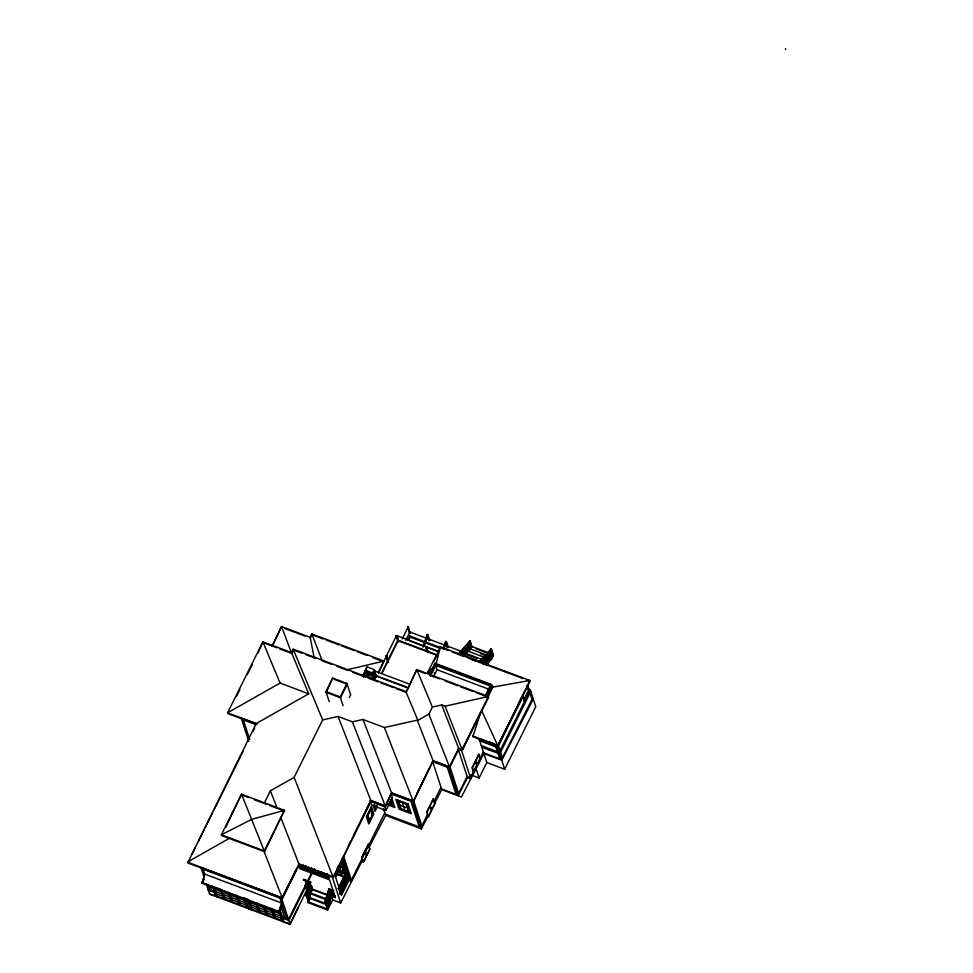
<?xml version="1.0" encoding="UTF-8"?>
<svg xmlns="http://www.w3.org/2000/svg" width="973" height="973" viewBox="0 0 973 973"><rect width="100%" height="100%" fill="white"/><g stroke="black" fill="none" stroke-linecap="round" stroke-linejoin="round"><path stroke-width="1.46" d="M436.001 664.145L440.453 646.838L529.859 680.455L530.127 681.282L497.896 746.121L472.866 736.707L480.917 711.579L461.591 750.475L458.259 749.222L467.478 777.597L458.101 795.732L448.662 766.712M309.852 882.462L303.418 880.006L303.734 879.373L310.679 882.219L306.24 895.768L305.644 895.537L309.682 882.365M305.644 895.537L309.84 882.049M306.227 895.124L308.38 901.156L306.446 895.209M306.677 893.652L308.94 900.025L306.896 893.737M307.127 892.192L309.499 898.906L307.346 892.265M307.577 890.721L309.73 896.753L307.796 890.806M310.399 895.415L308.246 889.334M308.55 887.51L310.849 894.503M308.915 886.318L311.08 892.35L309.146 886.403M311.737 891.013L309.596 884.944M306.24 895.768L310.594 881.952M328.983 889.444L329.579 889.675L325.541 902.871L324.714 902.713L329.069 888.896L333.544 890.575L333.24 891.195M324.714 902.713L329.069 888.896M325.31 902.932L329.348 889.76M423.34 645.95L427.305 634.384L429.689 640.125L428.813 640.465L427.183 635.43L427.779 635.649L424.143 646.084M423.121 647.227L427.183 635.43M423.936 646.181L427.694 635.381L427.098 635.162M443.141 648.626L445.512 641.9L446.388 641.56L448.176 647.069L447.3 647.41L445.658 642.375L446.254 642.606L443.883 648.942M443.287 648.723L445.658 642.375M443.737 648.857L446.169 642.326L445.573 642.107M203.065 869.181L204.658 874.082L202.104 883.289L278.996 912.212L282.352 905.449M495.488 745.78L479.263 740.015L479.798 738.835L494.564 744.381M495.902 744.892L495.427 746.279M206.215 883.679L209.596 894.09L290.063 924.35L306.726 890.149L305.558 886.537L312.953 871.674M298.188 907.322L289.99 924.107L283.873 921.808M309.463 882.012L312.199 890.1L309.463 882.012L311.032 887.388M236.536 696.194L239.869 689.504M247.178 674.775L252.506 664.06M257.833 653.345L262.892 641.815L291.499 652.579L308.709 693.822L256.227 723.547L187.631 862.929L282.413 898.565L299.21 864.766L280.82 817.539M271.698 646.364L281.538 626.563L310.156 637.315L310.423 638.13L311.834 633.934L383.97 661.068L378.558 673.292M273.279 644.54L281.538 626.563L291.681 653.418L279.506 648.784M191.681 854.768L195.062 847.982M198.431 841.195L203.831 830.322M205.181 827.609L212.613 812.662M213.963 809.95L242.995 751.533M253.126 731.161L254.476 728.436M264.34 802.968L270.385 790.806L294.114 777.366L322.671 719.911L293.189 649.198L291.766 653.394L293.189 649.198L405.85 691.56L417.867 720.373L428.862 714.146L432.389 707.055L416.76 669.594L406.118 692.387L396.254 688.677M225.675 827.464L241.535 794.199L284.444 810.339L264.559 851.716L221.637 835.576L221.37 834.749L241.535 794.199L264.559 851.716M203.844 878.424L201.837 882.475L278.728 911.397L278.996 912.212M202.104 883.289L204.111 879.239M208.842 887.498L208.003 889.188L214.109 891.487M329.215 701.667L325.931 691.572L332.644 678.047L346.947 683.423L350.669 694.856L349.319 697.556M326.867 691.025L332.644 678.047M343.08 705.717L340.234 696.948L346.947 683.423M347.215 684.25L340.501 697.763L326.198 692.387M362.82 675.493L367.089 666.919L374.24 669.606L374.228 670.981M363.087 676.308L367.089 666.919M363.367 677.244L366.602 670.75L372.562 672.988L374.508 678.972L368.548 676.734L366.602 670.75M364.279 676.758L366.87 671.565L372.829 673.803L373.948 671.552M365.507 677.232L367.441 673.328L372.805 675.347M366.505 677.013L367.794 674.411L373.158 676.43M372.562 672.988L374.24 669.606M373.766 671.005L374.641 670.665L376.223 676.94L373.766 671.005L374.641 670.665M373.681 675.007L374.52 673.316M374.033 676.089L374.873 674.411M374.508 678.972L375.627 676.721M385.904 656.264L386.78 655.924L388.361 662.212L385.904 656.264L386.78 655.924M396.12 635.722L396.996 635.381L398.577 641.657L396.12 635.722L398.577 641.657M378.29 672.465L396.352 635.807L398.03 640.976L381.854 673.535M382.194 671.771L397.945 640.088M387.765 661.993L388.641 661.652M397.981 641.438L398.261 640.866L437.68 655.559M407.59 627.463L408.465 627.123L410.047 633.399L407.59 627.463L408.465 627.123M402.214 638.981L407.882 627.573L409.572 632.742L405.79 640.343M409.451 633.18L410.326 632.839M407.796 640.039L409.815 635.989L447.799 650.317M408.514 640.514L410.192 637.133L409.815 635.989M295.865 870.385L281.756 898.772L201.277 868.512M329.494 876.527L329.202 877.293L299.392 866.092L299.696 865.325L329.531 876.624M300.146 864.912L299.173 866.882L298.553 864.985M305.558 886.537L335.369 897.751L329.555 879.86L299.745 868.658L299.307 867.296L300.645 864.596M282.085 904.635L278.728 911.397L281.562 903.005L204.658 874.082M304.014 867.49L303.162 864.9M306.617 868.463L305.777 865.885M303.515 880.273L303.734 879.373M309.45 869.534L308.611 866.943M305.315 880.2L307.006 885.88M427.901 634.615L427.025 634.955M306.726 880.735L308.429 886.415M312.382 870.385L311.542 867.807M312.26 889.091L311.895 887.972L305.218 885.552L305.522 884.773L312.236 887.303L312.26 889.091L312.065 887.327L305.558 884.883M311.992 872.136L288.47 919.449L282.365 917.15M305.619 886.744L288.823 920.543L282.717 918.244M425.627 646.814L426.502 646.473L428.084 652.749L425.627 646.814L426.223 647.045M428.813 640.465L429.689 640.125M315.106 871.662L314.376 868.865M406.75 691.085L416.76 669.594L488.3 696.498L488.568 697.313L462.248 750.256L458.915 749.003L441.766 704.951L432.389 707.055M309.621 886.865L308.04 881.477L309.84 886.95M311.737 887.996L312.065 887.327M319.582 873.34L318.743 870.762M307.614 901.618L309.292 898.237L328.971 905.632L327.293 909.013L327.621 910.035L307.954 902.64L307.614 901.618L327.293 909.013M308.575 901.375L309.84 898.833M322.185 874.326L321.345 871.735M325.018 875.384L324.179 872.805M434.019 661.105L437.364 654.379M327.974 876.211L327.135 873.62M429.531 674.119L434.931 663.258L490.964 684.323L491.401 685.685L486.001 696.546M429.835 674.338L435.053 663.829L492.277 685.345L492.861 687.108L462.248 750.256M446.388 641.56L445.512 641.9M429.969 675.481L435.369 664.608L491.401 685.685M430.419 676.004L435.685 665.398L490.526 686.026L485.259 696.632M337.144 868.293L338.495 865.569M348.857 844.917L350.207 842.204M353.576 835.406L369.789 802.798M447.3 647.41L448.176 647.069M299.21 864.766L333.192 877.549L371.114 801.229L338.069 716.456L322.671 719.911M433.265 676.807L435.345 673.292L434.153 672.842M435.345 673.292L437.108 669.752L435.685 665.398M343.36 859.791L335.247 876.126L334.384 873.462M329.069 889.894L329.385 889.261M343.797 861.154L335.685 877.488L341.499 895.379L349.611 879.045L336.5 874.107M330.796 889.784L332.498 895.464M331.902 890.952L332.219 890.319M332.231 890.83L333.909 895.999L332 890.745M330.723 895.136L331.015 894.369L335.332 895.987L335.004 896.644M329.506 889.444L331.246 896.206L331.246 894.54L335.357 896.084M331.051 896.133L331.379 895.476M329.859 899.417L328.144 893.555M330.419 898.286L328.594 892.083M330.978 897.167L329.044 890.611M329.981 900.22L331.671 896.838L311.992 889.444L310.314 892.825L329.981 900.22L328.971 905.632M376.94 805.705L375.773 808.162L374.909 805.522M328.509 903.82L326.794 897.945M329.628 901.557L327.475 894.929M376.977 806.082L375.627 808.794L374.24 804.513M329.288 902.774L327.244 896.486M376.952 807.505L375.055 811.312L373.073 805.194M327.159 908.21L325.444 902.348M327.719 907.091L325.894 900.889M328.278 905.96L326.344 899.417M338.19 888.617L346.218 872.015L346.887 872.27L338.859 888.872L346.887 872.27M327.621 910.035L332.657 899.903L331.671 896.838M346.218 872.015L339.613 886.829M340.051 885.406L341.73 890.587M344.041 877.391L345.719 882.56M345.999 873.353L346.497 872.355M347.945 877.439L339.832 893.773L340.574 894.138L339.869 893.883L347.945 877.439L348.662 877.707L340.574 894.138M340.404 893.25L339.139 889.383M341.061 891.913L339.492 886.537L341.292 891.998M342.399 889.249L340.818 883.861L342.618 889.322M343.055 887.911L341.487 882.523L343.287 887.984M343.724 886.573L342.143 881.185L343.943 886.646M344.393 885.235L342.812 879.847L344.612 885.308M345.05 883.898L343.481 878.51L345.281 883.971M346.388 881.222L344.807 875.834L346.607 881.295M347.045 879.884L345.476 874.496L347.276 879.969M346.096 873.146L347.775 878.315M421.844 825.895L413.513 800.244L412.674 801.934L391.207 793.859L384.773 806.812L370.458 801.436M371.114 801.229L385.43 806.605L391.596 792.837L362.941 719.461L352.372 721.832L338.069 716.456M466.675 654.695L465.094 648.419L467.089 652.932M462.589 654.16L465.118 649.1L466.797 654.27M465.69 648.638L464.814 648.979M469.995 641.973L471.224 646.875L472.1 647.252L469.923 640.745L458.259 654.136M384.822 812.844L350.523 881.842L342.605 857.481M385.965 810.485L384.42 805.729L370.105 800.353L371.662 805.109L385.965 810.485L392.399 797.532L391.207 793.859M458.855 654.355L470.518 640.964M332.657 899.903L340.708 902.92L362.479 860.205M468.633 651.01C472.452 648.006 465.021 637.619 469.606 648.687L491.207 656.824L491.56 657.906L488.884 656.897M416.809 793.591L432.024 762.99M391.864 793.652L413.318 801.728L433.07 760.631L417.271 720.154L384.408 727.524L362.941 719.461M486.257 665.252L491.864 658.818L493.542 655.437L491.389 648.821L479.13 661.993M479.725 662.212L491.389 648.821M486.026 663.659L487.145 661.409L465.69 653.333L464.012 656.714L463.647 655.632L483.776 663.197M464.243 648.456L466.043 654.428L467.721 651.046L489.176 659.11L487.497 662.491L487.145 661.409M491.207 656.824L489.528 660.205L489.176 659.11M491.56 657.906L492.97 655.097L490.793 648.59M484.895 696.546L490.964 684.323M433.338 761.445L449.672 767.6L458.915 749.003M427.439 814.632L421.005 827.585L385.235 814.133M434.165 801.107L441.024 787.315M487.059 695.853L492.277 685.345M487.254 697.033L492.593 686.293M483.338 751.849L470.458 777.755L467.125 776.503L457.882 795.087L441.547 788.945M470.725 774.849L479.105 777.999L486.804 762.516L479.397 739.723M517.782 705.534L497.349 746.656L504.683 769.242L486.804 762.516M518.378 704.33L522.817 695.403L524.678 701.119L523.79 700.779M479.263 740.015L497.349 746.656L503.455 734.737M504.294 733.046L508.502 724.593M521.917 696.875L517.709 705.328M523.085 696.218L497.617 747.471L479.725 740.745M524.24 698.967L528.789 689.808M499.21 752.372L530.273 689.845L527.427 688.775M530.808 691.487L499.733 754.002L481.854 747.276M531.988 699.38L501.545 759.572L483.666 752.847M533.046 698.371L532.207 700.061L529.969 693.165M504.683 769.242L535.758 706.714L530.273 689.845M527.123 686.233L529.117 690.745L527.998 685.892M311.895 887.972L312.236 887.303M501.752 760.217L533.277 699.101M369.302 847.009L385.649 815.423L383.471 808.709M385.649 815.423L421.418 828.874L427.962 816.238M434.785 803.053L441.754 789.59L432.681 761.664L449.015 767.806L458.648 748.188L461.98 749.441L445.099 706.203L441.766 704.951M458.368 654.464L470.348 641.852L458.964 654.683M461.98 655.632L460.922 651.861L462.321 655.571M461.603 651.095L463.391 656.021M464.328 654.975L462.528 650.049M463.209 649.283L465.009 654.209M467.271 654.926L465.167 647.41M465.629 646.559L467.417 651.484M466.408 645.646L468.232 650.584L466.651 645.744M467.235 644.746L469.035 649.672L467.454 644.831M470.762 647.714L469.071 643.019M462.832 656.216L471.917 646.692L463.428 656.447M465.812 653.297L464.145 648.237M466.614 652.396L464.948 647.325M479.227 662.321L491.219 649.709L479.823 662.54M483.07 663.574L481.793 659.718M482.693 659.037L484.396 663.732M483.617 657.979L485.199 662.832M484.432 657.079L485.868 662.066M485.235 656.167L486.682 661.154L484.882 656.228M485.819 655.182L487.254 660.168M486.841 654.355L488.288 659.341L486.622 654.27M487.643 653.455L489.091 658.441M488.324 652.688L489.893 657.529L488.446 652.542M489.261 651.63L490.83 656.483M490.064 650.73L491.511 655.717M483.69 664.072L492.788 654.549L484.286 664.291M492.97 655.097L492.216 654.586M433.374 667.539L427.731 672.404L430.382 674.119M280.09 683.07L227.621 712.783L227.889 713.598L256.495 724.362L256.227 723.547L227.621 712.783L262.892 641.815L280.09 683.07L308.709 693.822M228.91 838.58L187.363 862.114L282.146 897.751L282.413 898.565M346.303 669.971L383.97 661.068M445.099 706.203L488.3 696.498M492.861 687.108L529.859 680.455L497.896 746.121M470.239 641.523L469.643 641.304L471.504 647.021L470.105 649.842L468.171 643.7M491.11 649.38L490.514 649.161L492.374 654.865L492.654 654.306L472.379 646.68M490.514 649.879L492.083 654.72M476.101 648.882L485.491 652.421M480.832 653.88L484.858 655.388M482.815 658.891L483.642 662.577M409.11 631.708L464.462 652.53M481.89 659.937L482.839 663.489M467.381 654.926L476.77 658.453M452.007 651.849L463.403 656.179M467.66 657.784L522.975 678.582M526.551 679.932L528.935 680.832M472.051 659.743L476.077 661.251M410.192 637.133L439.723 648.237M438.75 651.424L426.369 646.765L428.047 651.934M409.913 641.049L422.574 645.804M425.383 646.863L438.045 651.618M399.368 640.623L434.943 654.002M528.485 689.699L529.397 690.185M437.108 669.752L489.127 689.322M430.115 673.304L427.731 672.404L440.453 646.838L440.708 647.653M417.028 670.409L425.444 673.584M429.652 675.165L439.468 678.85M445.087 680.966L457.711 685.71M460.509 686.768L473.133 691.511M475.943 692.569L488.568 697.313M313.513 635.284L323.413 639.006M326.247 640.076L338.969 644.856M341.803 645.926L354.525 650.706M357.359 651.776L367.259 655.498M372.914 657.626L382.815 661.348M284.53 628.4L304.975 636.087M409.633 684.153L374.508 670.944L376.186 676.113L408.502 688.264M380.431 677.184L376.186 675.59L376.502 676.381M381.83 677.719L406.957 687.157M293.445 650.013L301.898 653.187M306.118 654.78L315.982 658.49M321.613 660.606L331.477 664.316M337.108 666.432L346.96 670.142M352.603 672.258L362.455 675.967M368.086 678.084L377.95 681.793M380.759 682.851L393.433 687.619M264.522 643.141L276.782 647.763M334.213 679.349L345.914 683.751M488.604 741.645L492.873 743.25M472.598 735.892L497.629 745.306L481.416 710.132M481.319 745.646L497.422 751.703L499.076 753.759M325.931 691.572L340.234 696.948M501.764 760.241L483.885 753.516L461.433 796.984L441.754 789.59M459.013 748.541L461.238 749.38L470.823 778.862L467.478 777.597M449.672 767.6L449.417 766.773L433.07 760.631L413.318 801.728M434.98 761.567L445.561 765.544M257.091 724.082L242.97 718.779L249.684 739.468M243.323 719.862L256.033 724.642M392.265 793.299L412.309 800.84L421.418 828.874M406.325 804.148L398.273 801.12L400.791 808.867M399.684 805.048L407.432 807.967M388.276 803.795L391.56 805.097L390.185 800.852M408.672 811.774L400.925 808.855L398.444 801.241M387.838 804.172L392.946 806.094L390.732 799.295M388.057 804.975L394.843 807.529L391.669 797.738M241.791 795.014L248.723 797.617M254.257 799.697L266.711 804.391M269.485 805.425L284.712 811.154M341.851 858.66L342.593 859.025L334.432 875.262M346.303 872.282L346.984 872.538M338.64 869.667L343.664 871.553L341.487 864.851M339.395 870.13L344.174 871.93L341.912 864.936M338.446 870.434L346.485 873.535M348.273 874.897L339.468 871.589L340.805 875.724M348.492 875.603L341.219 872.866L342.338 876.308M345.245 874.411L345.926 874.666M345.147 874.63L345.816 874.873M344.588 875.749L345.257 876.004M344.478 875.968L345.147 876.211M336.962 873.511L338.872 875.007M343.919 877.087L344.588 877.342M343.81 877.305L344.491 877.549M343.25 878.424L343.931 878.68M343.153 878.643L343.822 878.887M342.593 879.762L343.262 880.018M342.484 879.981L343.153 880.224M341.924 881.1L342.593 881.356M341.815 881.319L342.496 881.562M329.166 877.196L299.392 866.092M341.255 882.438L341.937 882.693M341.158 882.657L341.827 882.9M299.307 867.296L329.105 878.497L328.242 875.846M340.599 883.776L342.727 889.115M339.93 885.114L341.949 890.66M339.261 886.452L341.389 891.791M338.105 888.349L338.774 888.604M303.831 879.641L310.679 882.219M329.166 889.176L333.63 890.854L333.325 891.475L328.85 889.809M333.544 891.025L332.134 890.502L333.909 895.999M303.418 880.006L310.448 882.693M328.752 889.529L333.423 891.28M310.046 883.472L312.297 889.894M311.445 887.802L305.218 885.552M330.686 895.038L334.992 896.656M330.917 895.209L335.028 896.753M306.726 890.149L310.484 891.56M330.321 901.241L310.642 893.834L308.964 897.215L328.643 904.622M325.979 900.609L327.937 907.177M203.308 868.317L200.924 867.43L203.965 876.782M205.692 869.217L214.644 872.586M217.028 873.474L225.967 876.843M229.628 878.218L236.013 880.614M239.674 882L241.657 882.742M245.038 884.019L253.977 887.376M256.361 888.276L265.313 891.633M267.697 892.533L276.636 895.89M216.699 887.923L220.628 889.407L223.632 898.651M214.826 889.249L221.382 891.718M222.574 892.168L229.129 894.625M230.321 895.075L236.877 897.544M238.069 897.994L244.624 900.451M249.988 902.47L256.544 904.939M257.736 905.389L264.303 907.858M265.495 908.308L272.051 910.764M273.243 911.215L279.798 913.683M215.568 891.56L222.136 894.029M223.328 894.479L229.883 896.936M231.075 897.386L237.631 899.855M238.823 900.305L245.378 902.774M250.742 904.781L257.298 907.25M258.49 907.7L265.045 910.169M266.237 910.619L272.805 913.075M273.997 913.525L280.552 915.994M208.356 890.283L214.461 892.582M216.322 893.871L222.878 896.34M224.07 896.79L230.625 899.259M231.829 899.697L238.385 902.166M239.577 902.616L246.133 905.085M251.496 907.104L258.052 909.56M259.244 910.01L265.799 912.479M266.991 912.929L273.547 915.398M274.739 915.836L281.294 918.305M217.076 896.182L246.887 907.395M252.25 909.414L282.048 920.616M209.511 893.846L215.617 896.145M428.862 714.146L449.417 766.773M384.408 727.524L413.063 800.913L391.596 792.837L385.43 806.605M352.372 721.832L385.162 805.79L370.859 800.414L333.192 877.549M294.114 777.366L332.924 876.734L298.942 863.951L282.146 897.751L264.024 851.326M270.385 790.806L276.977 807.687M322.087 660.46L311.834 633.934L310.156 637.315L314.23 658.052M527.257 685.028L529.117 690.745M527.39 686.22L528.643 690.1M488.105 652.603L489.674 657.444M486.889 655.632L488.069 659.256M486.038 655.267L487.485 660.253M482.596 658.806L484.262 663.878M482.012 659.803L483.581 664.644M481.866 663.27L480.978 660.618L481.647 663.185M469.923 640.745L472.075 647.373M468.974 642.788L470.64 647.86M467.356 644.6L469.035 649.672M466.541 645.5L468.232 650.584M498.456 745.78L500.049 750.682M500.572 752.311L502.384 757.882M495.829 746.802L499.757 758.904M460.922 651.861L462.199 655.717M461.129 655.267L460.12 652.761L460.995 655.413M445.792 641.341L447.896 647.641M476.077 768.694L479.105 777.999M427.305 634.384L429.409 640.684M434.931 663.258L435.369 664.778M427.451 651.703L425.773 646.534L396.862 635.661L398.541 640.83M407.869 626.904L410.047 633.399M449.794 766.25L458.66 793.542M447.227 767.125L456.094 794.418M386.415 655.802L388.361 662.212M386.281 656.082L388.13 661.798M386.135 656.374L387.996 662.078M374.046 670.446L376.223 676.94M373.109 673.243L374.787 678.412M372.233 673.571L373.912 678.753M410.521 800.171L419.217 826.916M365.41 670.3L365.678 671.115M406.191 804.16L408.842 811.896M402.323 802.701L404.756 810.205M390.745 800.56L392.435 805.729M390.258 801.509L391.389 804.963M370.652 809.84L372.318 814.997M367.843 815.471L369.521 820.628M343.445 855.79L351.362 880.151M342.812 862.54L347.933 878.631M342.387 862.005L347.677 878.522M345.695 874.581L347.373 879.75M344.369 877.257L345.938 882.633M343.7 878.595L345.379 883.764M339.759 868.001L340.514 870.312M343.031 879.933L344.722 885.102M342.374 881.27L344.053 886.439M341.705 882.608L343.384 887.777M338.945 888.167L340.623 893.336M332.559 877.853L340.708 902.92M327.013 873.863L327.852 876.454M329.275 889.468L331.075 894.929L329.178 889.675M331.306 897.033L328.898 890.259L331.197 897.252M330.747 898.164L328.46 891.718L330.638 898.371M321.577 871.82L322.416 874.411M330.188 899.283L328.01 893.19L330.078 899.502M329.956 901.436L327.56 894.661L329.847 901.643M328.838 903.686L326.66 897.593L328.728 903.893M328.606 905.839L326.21 899.052L328.497 906.045M327.487 908.089L325.31 901.995L327.378 908.295M314.498 869.157L315.337 871.747M311.445 868.013L312.284 870.592M305.996 865.97L306.836 868.548M309.45 884.579L311.64 891.232M309.232 886.135L311.178 892.144M308.1 888.981L310.29 895.622M307.882 890.526L309.84 896.547M307.213 891.913L309.499 898.906M306.763 893.384L308.94 900.025M306.313 894.844L308.38 901.156M241.109 717.904L248.82 741.608M281.404 897.69L290.063 924.35M279.969 898.103L286.682 918.78M281.586 908.32L284.748 918.05M279.652 908.794L283.958 922.051M279.689 910.132L283.508 921.881M278.874 910.825L282.316 921.431M275.493 918.159L272.489 908.904L271.297 908.454L274.301 917.709M267.745 915.24L264.741 905.985L263.549 905.547L266.553 914.79M256.994 903.078L259.998 912.321M255.802 902.628L258.806 911.871M249.246 900.159L252.506 910.229M247.92 899.332L251.314 909.779M247.422 899.003L250.876 909.609M245.342 898.213L248.784 908.831M244.941 898.213L248.334 908.66M243.87 898.14L247.142 908.21M237.315 895.683L240.319 904.926M236.123 895.233L239.127 904.476M229.567 892.764L232.571 902.02M228.375 892.314L231.379 901.57M221.82 889.845L224.824 899.101M214.072 886.938L217.344 896.997M213.184 887.412L216.152 896.559M212.296 885.917L215.702 896.388M210.375 886.427L211.725 890.587M208.052 884.53L209.791 889.857M341.243 864.498L343.481 871.431M785.466 48.65L785.637 49.343M284.444 810.339L264.291 850.901L221.37 834.749L251.849 819.278L284.444 810.339M371.418 806.508L366.371 816.639L368.767 823.985L373.802 813.842L371.418 806.508M370.835 809.013L367.478 815.763L369.326 821.467L372.695 814.705L370.835 809.013M370.701 809.633L367.758 815.544L369.472 820.835L372.416 814.924L370.701 809.633M368.366 844.126L361.64 857.651L363.233 862.54L369.959 849.028L368.366 844.126M364.96 851.302L361.92 857.432L363.379 861.92L366.42 855.79L364.96 851.302M368.22 844.759L365.179 850.889L366.639 855.376L369.679 849.247L368.22 844.759M433.386 798.724L426.661 812.236L428.254 817.138L434.98 803.613L433.386 798.724M429.981 805.899L426.94 812.017L428.4 816.505L431.44 810.387L429.981 805.899M433.24 799.344L430.2 805.474L431.659 809.962L434.7 803.832L433.24 799.344M478.838 754.245L472.112 767.77L473.705 772.659L480.431 759.147L478.838 754.245M475.432 761.421L472.392 767.551L473.851 772.039L476.892 765.909L475.432 761.421M478.692 754.878L475.651 760.995L477.111 765.483L480.151 759.366L478.692 754.878M408.076 803.905L395.853 799.307L399.039 809.11L411.263 813.708L408.076 803.905M406.702 804.112L397.762 800.743L400.414 808.904L409.353 812.273L406.702 804.112"/></g></svg>
